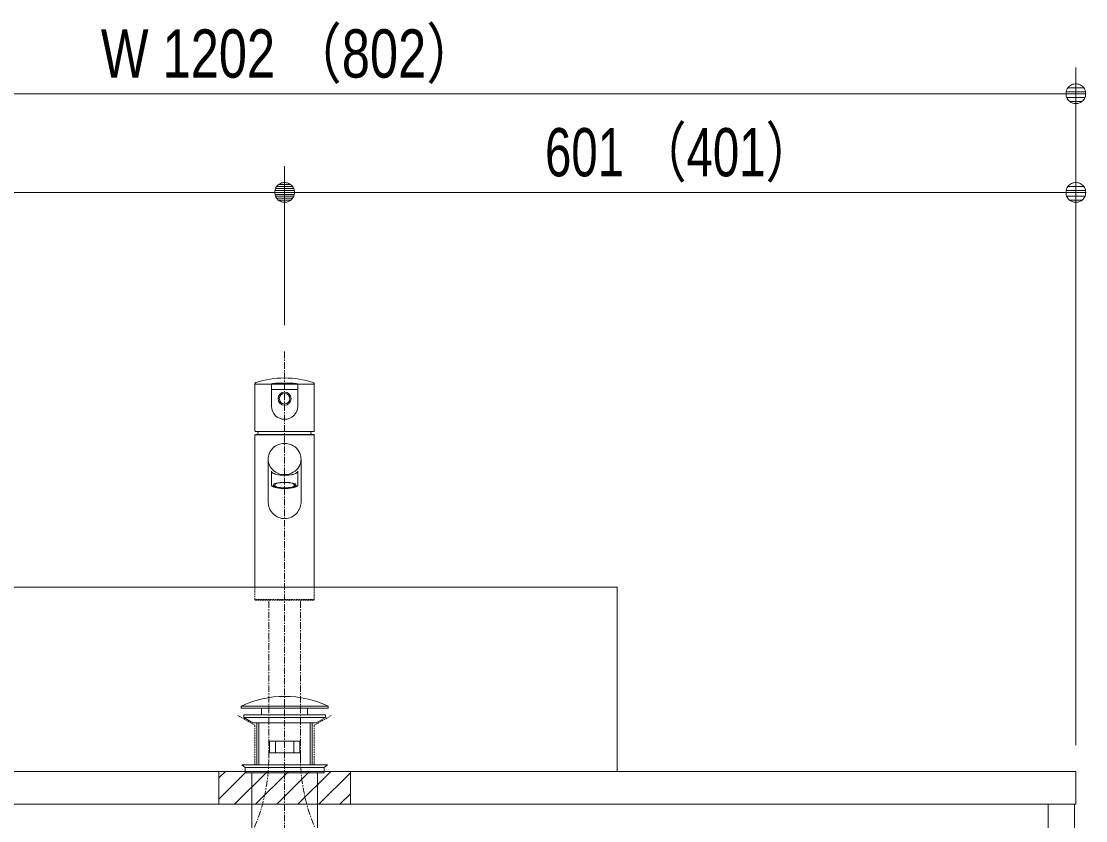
# Model space of a CAD drawing. Units: millimetres, scale not verified. Extents: x -6062 to 6062, y -3045 to 3045.
# Drawn here: x -4922 to -4114, y -1418 to -810 of the extents above; entities that cross this region are included whole.
import ezdxf
from ezdxf.enums import TextEntityAlignment as Align

# ---------------------------------------------------------------- set-up
doc = ezdxf.new("R2010")
doc.units = ezdxf.units.MM
doc.header["$LTSCALE"] = 20
doc.linetypes.add('CHAIN1', pattern=[8, 5, -1, 1, -1])
doc.linetypes.add('DASHED1', pattern=[1.8, 1.2, -0.6])
for name, color, linetype, lineweight in [('0-1_5ボウル・キャビネット', 7, 'Continuous', 9), ('0-2_2寸法-1', 7, 'Continuous', 9), ('0-3_0', 7, 'Continuous', 9), ('0-5_4給排水', 7, 'Continuous', 9)]:
    doc.layers.add(name, color=color, linetype=linetype, lineweight=lineweight)
doc.styles.add('ＭＳ Ｐゴシック', font='')
doc.styles.get('ＭＳ Ｐゴシック').set_extended_font_data('MS PGothic')

# ---------------------------------------------------------------- blocks, each defined once
blk = doc.blocks.new('_Dot')
at = {"layer": '0-3_0'}
for p, q in [((-10, 0), (-20, 0)), ((9.78, 2), (-9.78, 2)), ((7.99, 6), (-7.99, 6)), ((9.16, -3.98), (-9.16, -3.98)), ((6, -7.98), (-6, -7.98))]:
    blk.add_line(p, q, dxfattribs=at)
for points in [[(10, 0), (9.92, 1.25), (9.69, 2.49), (9.3, 3.68), (8.76, 4.82), (8.09, 5.88), (7.29, 6.85), (6.37, 7.71), (5.36, 8.44), (4.26, 9.05), (3.09, 9.51), (1.87, 9.82), (0.63, 9.98), (-0.63, 9.98), (-1.87, 9.82), (-3.09, 9.51), (-4.26, 9.05), (-5.36, 8.44), (-6.37, 7.71), (-7.29, 6.85), (-8.09, 5.88), (-8.76, 4.82), (-9.3, 3.68), (-9.69, 2.49), (-9.92, 1.25), (-10, 0), (0, 0)], [(-10, 0), (-9.92, -1.25), (-9.69, -2.49), (-9.3, -3.68), (-8.76, -4.82), (-8.09, -5.88), (-7.29, -6.85), (-6.37, -7.71), (-5.36, -8.44), (-4.26, -9.05), (-3.09, -9.51), (-1.87, -9.82), (-0.63, -9.98), (0.63, -9.98), (1.87, -9.82), (3.09, -9.51), (4.26, -9.05), (5.36, -8.44), (6.37, -7.71), (7.29, -6.85), (8.09, -5.88), (8.76, -4.82), (9.3, -3.68), (9.69, -2.49), (9.92, -1.25), (10, 0), (0, 0)]]:
    blk.add_lwpolyline(points, close=True, dxfattribs=at)
blk = doc.blocks.new('グループ-11')
at = {"layer": '0-5_4給排水', "linetype": 'CHAIN1'}
blk.add_line((-58700, -21220), (-58700, -42300), dxfattribs=at)
at = {"layer": '0-5_4給排水'}
for p, q in [((-59120, -26860), (-59120, -27500)), ((-59090, -26860), (-59090, -27500)), ((-58310, -26860), (-58310, -27500)), ((-58280, -26860), (-58280, -27500))]:
    blk.add_line(p, q, dxfattribs=at)
for points in [[(-59360, -26610), (-58040, -26610), (-58040, -26640), (-59360, -26640)], [(-59050, -26640), (-58350, -26640), (-58350, -26740), (-59050, -26740)], [(-59320, -26740), (-58080, -26740), (-58080, -26780), (-59320, -26780)], [(-59181.3, -26860), (-59320, -26780), (-58080, -26780), (-58220.2, -26860)], [(-58930, -27140), (-58470, -27140), (-58470, -27320), (-58930, -27320)], [(-58840, -27140), (-58560, -27140), (-58560, -27320), (-58840, -27320)], [(-59300, -27540), (-59350, -27500), (-58050, -27500), (-58100, -27540)], [(-59300, -27540), (-58100, -27540), (-58100, -27620), (-59300, -27620)], [(-59200, -27620), (-58200, -27620), (-58200, -28660), (-59200, -28660)]]:
    blk.add_lwpolyline(points, close=True, dxfattribs=at)
blk.add_arc((-58700, -27987), 1527, 64.39147, 115.60853, dxfattribs=at)
blk = doc.blocks.new('グループ-30')
at = {"layer": '0-1_5ボウル・キャビネット'}
blk.add_lwpolyline([(-63750, -24800), (-53650, -24800), (-53650, -27600), (-63750, -27600)], close=True, dxfattribs=at)
at = {"layer": '0-1_5ボウル・キャビネット', "linetype": 'DASHED1'}
blk.add_lwpolyline([(-57992.1, -26751.1), (-58250, -26900), (-58250, -27500), (-59150, -27500), (-59150, -26900), (-59407.9, -26751.1)], dxfattribs=at)
blk = doc.blocks.new('グループ-49')
at = {"layer": '0-5_4給排水'}
for p, q in [((-59150, -21709.4), (-59150, -22425)), ((-58500, -21795.4), (-58900, -21795.4)), ((-58250, -22425), (-58250, -21709.4)), ((-59140, -22435), (-58260, -22435)), ((-59104.9, -22480), (-59101, -22435.3)), ((-58295.1, -22480), (-58299, -22435)), ((-58250, -22486), (-59150, -22486))]:
    blk.add_line(p, q, dxfattribs=at)
at = {"layer": '0-5_4給排水', "linetype": 'DASHED1'}
blk.add_line((-58250, -24990), (-59150, -24990), dxfattribs=at)
at = {"layer": '0-5_4給排水'}
for points in [[(-58256, -21715), (-58700, -21715), (-59144, -21715)], [(-58900, -22049), (-58900, -21715), (-58899.6, -21713.9), (-58898.2, -21712.6), (-58895.8, -21711.4), (-58892, -21710)], [(-58892, -21710), (-58888.2, -21709), (-58883.4, -21708), (-58877.7, -21706.9), (-58870.8, -21705.8), (-58862.8, -21704.7), (-58853.7, -21703.7), (-58843.4, -21702.7), (-58831.8, -21701.7), (-58819, -21700.8), (-58804.8, -21699.9), (-58789.3, -21699.2), (-58772.8, -21698.5), (-58755.5, -21698), (-58737.4, -21697.6), (-58718.8, -21697.4), (-58700, -21697.3), (-58681.2, -21697.4), (-58662.7, -21697.6), (-58644.7, -21698), (-58627.3, -21698.5), (-58610.9, -21699.2), (-58595.7, -21699.9), (-58581.7, -21700.8), (-58568.8, -21701.7), (-58557.2, -21702.6), (-58546.6, -21703.7), (-58537.3, -21704.7), (-58529.2, -21705.8), (-58522.4, -21706.9), (-58516.6, -21707.9), (-58511.8, -21709), (-58508, -21710), (-58504.2, -21711.4), (-58501.8, -21712.6), (-58500.4, -21713.9), (-58500, -21715), (-58500, -22049)], [(-58250, -24800), (-58250, -22486), (-58256, -22480), (-59144, -22480), (-59150, -22486), (-59150, -24800)], [(-58950, -22853), (-58949.1, -22832.4), (-58945.9, -22810.2), (-58940, -22786.6), (-58930.8, -22761.8), (-58917.6, -22736.3), (-58900, -22710.8), (-58881, -22689.5), (-58858.4, -22669.6), (-58832.1, -22651.7), (-58802.4, -22636.8), (-58770, -22625.4), (-58735.5, -22618.4), (-58700, -22616), (-58664.5, -22618.4), (-58630, -22625.4), (-58597.6, -22636.8), (-58567.9, -22651.7), (-58541.6, -22669.6), (-58519, -22689.5), (-58500, -22710.8), (-58482.4, -22736.3), (-58469.2, -22761.8), (-58460, -22786.6), (-58454.1, -22810.2), (-58450.9, -22832.4), (-58450, -22853), (-58450, -23500), (-58450.7, -23518.7), (-58452.8, -23538.7), (-58456.8, -23559.9), (-58462.9, -23582.1), (-58469.5, -23600.1), (-58477.7, -23618.4), (-58487.8, -23636.9), (-58500, -23655.3), (-58514.6, -23673.6), (-58531.4, -23691.1), (-58550.5, -23707.4), (-58571.8, -23722.2)], [(-58571.8, -23722.2), (-58595.1, -23734.9), (-58619.7, -23745.1), (-58645.7, -23752.6), (-58672.6, -23757.3), (-58700, -23758.8), (-58723.3, -23757.7), (-58746.3, -23754.3), (-58768.7, -23748.9), (-58790.2, -23741.4), (-58810.6, -23732.1), (-58829.8, -23721.2), (-58850.6, -23706.6), (-58869.3, -23690.5), (-58885.7, -23673.3), (-58900, -23655.3), (-58912.4, -23636.6), (-58922.6, -23617.8), (-58930.9, -23599.1), (-58937.5, -23580.8), (-58942.5, -23563), (-58946.9, -23540.7), (-58949.3, -23519.7), (-58950, -23500), (-58950, -22847.8)], [(-58450, -22853), (-58450.9, -22873.5), (-58454.1, -22895.7), (-58460, -22919.3), (-58469.2, -22944.1), (-58482.4, -22969.6), (-58500, -22995.1), (-58519, -23016.4), (-58541.6, -23036.3), (-58567.9, -23054.2), (-58597.6, -23069.1), (-58630, -23080.5), (-58664.5, -23087.5), (-58700, -23089.9), (-58735.5, -23087.5), (-58770, -23080.5), (-58802.4, -23069.1), (-58832.1, -23054.2), (-58858.4, -23036.3), (-58881, -23016.4), (-58900, -22995.1), (-58917.6, -22969.6), (-58930.8, -22944.1), (-58940, -22919.3), (-58945.9, -22895.7), (-58949.1, -22873.5), (-58950, -22853)], [(-58899.6, -23042.1), (-58900, -23038.1), (-58900, -23248.7), (-58899.6, -23252), (-58898.2, -23255.5), (-58895.8, -23259.3), (-58892, -23263.2), (-58888.2, -23266.2), (-58883.4, -23269.3), (-58877.6, -23272.4), (-58870.8, -23275.6), (-58862.7, -23278.8), (-58853.4, -23281.9), (-58842.8, -23284.9), (-58831.2, -23287.7), (-58818.3, -23290.4), (-58804.3, -23292.8), (-58789.1, -23295), (-58772.7, -23296.9), (-58755.3, -23298.4), (-58737.3, -23299.5), (-58718.8, -23300.2), (-58700, -23300.4), (-58681.2, -23300.2), (-58662.6, -23299.5), (-58644.5, -23298.4), (-58627.2, -23296.9), (-58610.7, -23295), (-58595.2, -23292.8), (-58581, -23290.3), (-58568.2, -23287.6), (-58556.6, -23284.7), (-58546.3, -23281.8), (-58537.2, -23278.7), (-58529.2, -23275.6), (-58522.3, -23272.4), (-58516.6, -23269.3), (-58511.8, -23266.2), (-58508, -23263.2), (-58504.2, -23259.3)], [(-58895.8, -23050.7), (-58898.2, -23046.3), (-58899.6, -23042.1)], [(-58504.2, -23259.3), (-58501.8, -23255.5), (-58500.4, -23252), (-58500, -23248.7), (-58500, -23038.1), (-58500.4, -23042.1), (-58501.8, -23046.3), (-58504.2, -23050.7), (-58508, -23055.3), (-58512.1, -23059.2), (-58517.2, -23063.1), (-58523.5, -23067.1), (-58531.1, -23071), (-58540, -23075), (-58549.6, -23078.6), (-58560.4, -23082.2), (-58572.5, -23085.5), (-58585.9, -23088.6), (-58600.4, -23091.4), (-58616.1, -23093.9), (-58635.7, -23096.4), (-58656.5, -23098.1), (-58678.1, -23099.2), (-58700, -23099.6), (-58722.3, -23099.2), (-58744.2, -23098.1), (-58765.4, -23096.2), (-58785.3, -23093.7), (-58803.9, -23090.7), (-58817.3, -23087.9), (-58829.6, -23084.9), (-58840.9, -23081.8), (-58851, -23078.4), (-58860, -23075), (-58868.9, -23071), (-58876.5, -23067.1), (-58882.8, -23063.1), (-58887.9, -23059.2), (-58892, -23055.3), (-58895.8, -23050.7)]]:
    blk.add_lwpolyline(points, dxfattribs=at)
at = {"layer": '0-5_4給排水', "linetype": 'DASHED1'}
blk.add_lwpolyline([(-58250, -24800), (-58250, -24990), (-58260, -25000), (-59140, -25000), (-59150, -24990), (-59150, -24800)], dxfattribs=at)
at = {"layer": '0-5_4給排水', "linetype": 'CHAIN1'}
for points in [[(-58940, -27372.8), (-58940, -26873.2), (-58940, -25000)], [(-58460, -27372.8), (-58460, -26873.2), (-58460, -25000)]]:
    blk.add_lwpolyline(points, dxfattribs=at)
at = {"layer": '0-5_4給排水'}
for centre, radius in [((-58700, -21935), 100), ((-58700, -21935.2), 80)]:
    blk.add_circle(centre, radius, dxfattribs=at)
for centre, radius, start, end in [((-58700, -23020.7), 1400, 90, 108.15533), ((-58700, -23020.7), 1400, 71.84462, 90), ((-59130, -21709.4), 20, 144.07763, 180), ((-59144, -21721), 6, 134.99997, 180), ((-59144, -21721), 6, 90, 135), ((-59130, -21709.4), 20, 108.15528, 144.07763), ((-58270, -21709.4), 20, 35.92229, 71.84461), ((-58256, -21721), 6, 44.99997, 90), ((-58270, -21709.4), 20, 0, 35.92211), ((-58256, -21721), 6, 0, 44.99998), ((-58700, -22049), 200, 180, 270), ((-58700, -22049), 200, 270, 0), ((-59140, -22425), 10, 180, 224.99998), ((-59140, -22425), 10, 224.99997, 270), ((-58260, -22425), 10, 270, 315), ((-58260, -22425), 10, 314.99997, 0)]:
    blk.add_arc(centre, radius, start, end, dxfattribs=at)
at = {"layer": '0-5_4給排水', "linetype": 'CHAIN1'}
for centre, start, end in [((-61712.2, -27372.8), 320.59278, 0), ((-55687.8, -27372.8), 180, 219.40722)]:
    blk.add_arc(centre, 2772.2, start, end, dxfattribs=at)
at = {"layer": '0-5_4給排水'}
for major_axis, ratio in [((175, 0), 0.257265), ((155, 0), 0.258819)]:
    blk.add_ellipse((-58700, -23249.7), major_axis=major_axis, ratio=ratio, dxfattribs=at)
blk = doc.blocks.new('グループ-59')
at = {"layer": '0-1_5ボウル・キャビネット'}
blk.add_lwpolyline([(-70720, -27600), (-46680, -27600), (-46680, -28100), (-70720, -28100)], close=True, dxfattribs=at)
blk.add_lwpolyline([(-47100, -28600), (-47100, -28100), (-46700, -28100), (-46700, -41360), (-46740, -41400), (-47060, -41400), (-47100, -41360), (-47100, -40600)], dxfattribs=at)
blk = doc.blocks.new('グループ-61')
at = {"layer": '0-1_5ボウル・キャビネット'}
blk.add_blockref('グループ-59', (0, 0), dxfattribs=at)

msp = doc.modelspace()

# ---------------------------------------------------------------- linework, layer by layer
at = {"layer": '0-1_5ボウル・キャビネット'}
for p, q in [((-4772.5, -1385), (-4767.5, -1380)), ((-4772.5, -1401), (-4751.5, -1380)), ((-4760.5, -1405), (-4735.5, -1380)), ((-4744.5, -1405), (-4719.5, -1380)), ((-4728.5, -1405), (-4703.5, -1380)), ((-4712.5, -1405), (-4687.5, -1380)), ((-4696.5, -1405), (-4672.5, -1381)), ((-4680.5, -1405), (-4672.5, -1397))]:
    msp.add_line(p, q, dxfattribs=at)
msp.add_lwpolyline([(-4772.5, -1380), (-4672.5, -1380), (-4672.5, -1405), (-4772.5, -1405)], close=True, dxfattribs=at)
at = {"layer": '0-1_5ボウル・キャビネット', "linetype": 'DASHED1'}
msp.add_lwpolyline([(-4772.5, -1380), (-4672.5, -1380), (-4672.5, -1405), (-4772.5, -1405)], close=True, dxfattribs=at)
at = {"layer": '0-2_2寸法-1'}
for p, q in [((-4121.5, -920), (-4121.5, -845)), ((-4136.51, -865), (-5308.49, -865)), ((-4722.5, -1041), (-4722.5, -920)), ((-4722.5, -1041), (-4722.5, -920)), ((-4121.5, -1360), (-4121.5, -920)), ((-5308.49, -940), (-4737.51, -940)), ((-4136.51, -940), (-4707.49, -940))]:
    msp.add_line(p, q, dxfattribs=at)

# ---------------------------------------------------------------- block references
at = {"layer": '0-1_5ボウル・キャビネット', "xscale": 0.05, "yscale": 0.05}
for name in ['グループ-30', 'グループ-61']:
    msp.add_blockref(name, (-1787.5, 0), dxfattribs=at)
at = {"layer": '0-2_2寸法-1', "xscale": 0.7503418, "yscale": 0.7503418}
for p in [(-4121.5, -865), (-4722.5, -940), (-4121.5, -940)]:
    msp.add_blockref('_Dot', p, dxfattribs=at)
at = {"layer": '0-2_2寸法-1', "xscale": 0.7503418, "yscale": 0.7503418, "rotation": 180}
msp.add_blockref('_Dot', (-4722.5, -940), dxfattribs=at)
at = {"layer": '0-5_4給排水', "xscale": 0.05, "yscale": 0.05}
for name in ['グループ-11', 'グループ-49']:
    msp.add_blockref(name, (-1787.5, 0), dxfattribs=at)

# ---------------------------------------------------------------- texts
at = {"layer": '0-2_2寸法-1', "style": 'ＭＳ Ｐゴシック'}
for s, height, width, p in [('W 1202 （802）', 36.69, 0.8, (-4862.07, -863.81)), ('601 （401）', 36.66, 0.75, (-4524.7, -938.81))]:
    msp.add_text(s, height=height, dxfattribs=dict(at, width=width)).set_placement(p, align=Align.BOTTOM_LEFT)

doc.saveas('drawing.dxf')
